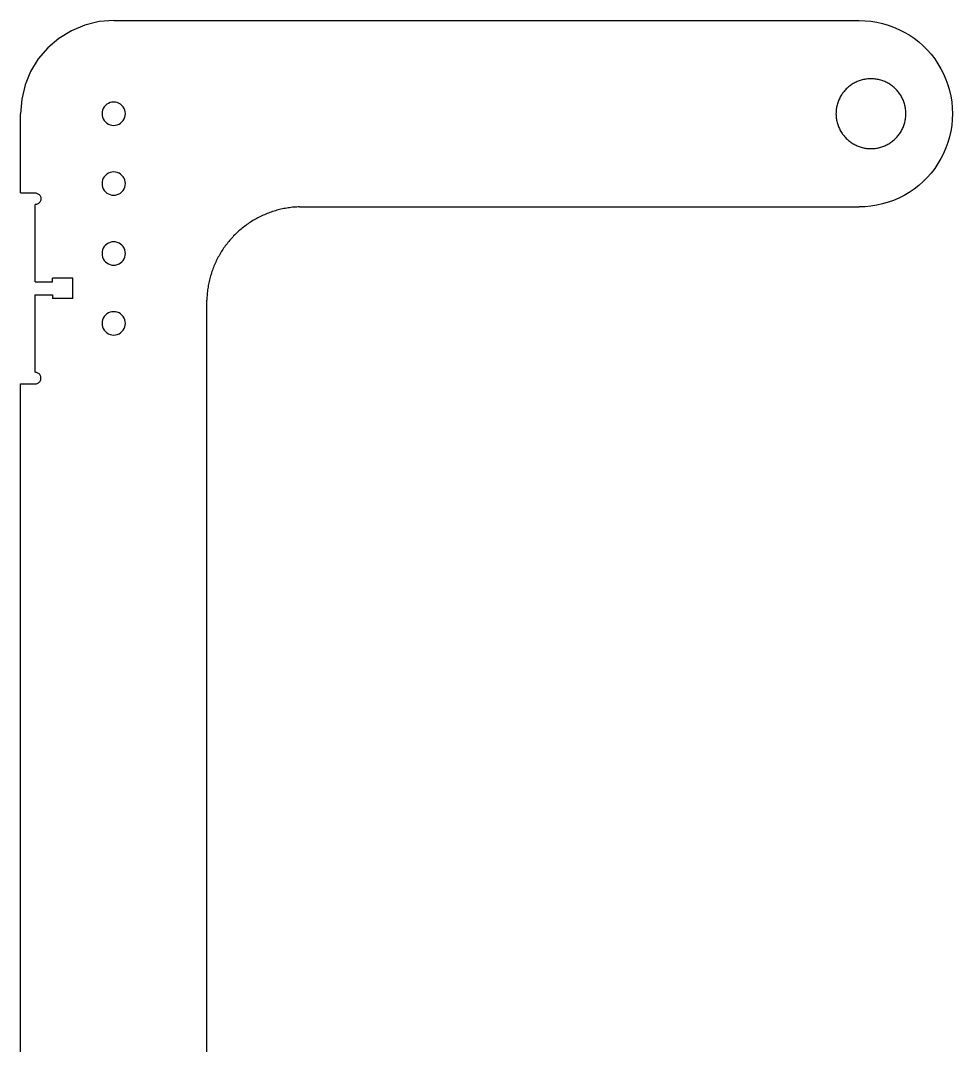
# Model space of a CAD drawing. Extents: x -100 to 100, y -46 to 46.
# Drawn here: x -48.5 to -28.5, y 23.92 to 45.92 of the extents above; entities that cross this region are included whole.
import ezdxf

# ---------------------------------------------------------------- set-up
doc = ezdxf.new("R2010")
doc.units = 0
doc.header["$MEASUREMENT"] = 0
doc.layers.get('0').update_dxf_attribs({"linetype": 'CONTINUOUS'})

msp = doc.modelspace()

# ---------------------------------------------------------------- linework, layer by layer
for p, q in [((-47.115, 45.818), (-47.405, 45.698)), ((-46.81, 45.892), (-47.115, 45.818)), ((-46.497, 45.916), (-46.81, 45.892)), ((-46.497, 45.916), (-30.497, 45.917)), ((-30.497, 45.917), (-30.371, 45.913)), ((-30.371, 45.913), (-30.246, 45.901)), ((-30.246, 45.901), (-30.122, 45.882)), ((-30.122, 45.882), (-29.999, 45.854)), ((-29.999, 45.854), (-29.879, 45.819)), ((-29.879, 45.819), (-29.761, 45.777)), ((-29.761, 45.777), (-29.645, 45.727)), ((-47.405, 45.698), (-47.672, 45.534)), ((-29.645, 45.727), (-29.533, 45.67)), ((-29.533, 45.67), (-29.425, 45.606)), ((-29.425, 45.606), (-29.321, 45.535)), ((-47.911, 45.331), (-48.115, 45.092)), ((-47.672, 45.534), (-47.911, 45.331)), ((-29.321, 45.535), (-29.222, 45.458)), ((-29.222, 45.458), (-29.128, 45.375)), ((-29.128, 45.375), (-29.039, 45.286)), ((-29.039, 45.286), (-28.956, 45.192)), ((-28.956, 45.192), (-28.879, 45.093)), ((-48.115, 45.092), (-48.279, 44.824)), ((-28.879, 45.093), (-28.808, 44.989)), ((-28.808, 44.989), (-28.744, 44.88)), ((-28.744, 44.88), (-28.687, 44.769)), ((-48.279, 44.824), (-48.399, 44.534)), ((-30.341, 44.661), (-30.364, 44.658)), ((-30.317, 44.664), (-30.341, 44.661)), ((-30.294, 44.665), (-30.317, 44.664)), ((-30.27, 44.667), (-30.294, 44.665)), ((-30.247, 44.667), (-30.27, 44.667)), ((-30.223, 44.667), (-30.247, 44.667)), ((-30.2, 44.665), (-30.223, 44.667)), ((-30.176, 44.664), (-30.2, 44.665)), ((-30.153, 44.661), (-30.176, 44.664)), ((-30.13, 44.658), (-30.153, 44.661)), ((-28.687, 44.769), (-28.637, 44.653)), ((-48.399, 44.534), (-48.472, 44.229)), ((-30.777, 44.447), (-30.794, 44.43)), ((-30.76, 44.464), (-30.777, 44.447)), ((-30.743, 44.48), (-30.76, 44.464)), ((-30.725, 44.495), (-30.743, 44.48)), ((-30.707, 44.51), (-30.725, 44.495)), ((-30.688, 44.524), (-30.707, 44.51)), ((-30.668, 44.537), (-30.688, 44.524)), ((-30.649, 44.55), (-30.668, 44.537)), ((-30.629, 44.563), (-30.649, 44.55)), ((-30.608, 44.574), (-30.629, 44.563)), ((-30.587, 44.585), (-30.608, 44.574)), ((-30.566, 44.596), (-30.587, 44.585)), ((-30.545, 44.605), (-30.566, 44.596)), ((-30.523, 44.614), (-30.545, 44.605)), ((-30.501, 44.623), (-30.523, 44.614)), ((-30.479, 44.63), (-30.501, 44.623)), ((-30.456, 44.637), (-30.479, 44.63)), ((-30.433, 44.643), (-30.456, 44.637)), ((-30.41, 44.649), (-30.433, 44.643)), ((-30.387, 44.654), (-30.41, 44.649)), ((-30.364, 44.658), (-30.387, 44.654)), ((-30.106, 44.654), (-30.13, 44.658)), ((-30.083, 44.649), (-30.106, 44.654)), ((-30.06, 44.643), (-30.083, 44.649)), ((-30.038, 44.637), (-30.06, 44.643)), ((-30.015, 44.63), (-30.038, 44.637)), ((-29.993, 44.623), (-30.015, 44.63)), ((-29.971, 44.614), (-29.993, 44.623)), ((-29.949, 44.605), (-29.971, 44.614)), ((-29.928, 44.596), (-29.949, 44.605)), ((-29.906, 44.585), (-29.928, 44.596)), ((-29.886, 44.574), (-29.906, 44.585)), ((-29.865, 44.563), (-29.886, 44.574)), ((-29.845, 44.55), (-29.865, 44.563)), ((-29.825, 44.537), (-29.845, 44.55)), ((-29.806, 44.524), (-29.825, 44.537)), ((-29.787, 44.51), (-29.806, 44.524)), ((-29.769, 44.495), (-29.787, 44.51)), ((-29.751, 44.48), (-29.769, 44.495)), ((-29.733, 44.464), (-29.751, 44.48)), ((-29.717, 44.447), (-29.733, 44.464)), ((-29.7, 44.43), (-29.717, 44.447)), ((-28.637, 44.653), (-28.595, 44.535)), ((-28.595, 44.535), (-28.56, 44.414)), ((-48.472, 44.229), (-48.497, 43.916)), ((-30.925, 44.236), (-30.935, 44.215)), ((-30.915, 44.257), (-30.925, 44.236)), ((-30.904, 44.278), (-30.915, 44.257)), ((-30.892, 44.299), (-30.904, 44.278)), ((-30.88, 44.319), (-30.892, 44.299)), ((-30.867, 44.339), (-30.88, 44.319)), ((-30.854, 44.358), (-30.867, 44.339)), ((-30.839, 44.377), (-30.854, 44.358)), ((-30.825, 44.395), (-30.839, 44.377)), ((-30.809, 44.413), (-30.825, 44.395)), ((-30.794, 44.43), (-30.809, 44.413)), ((-29.684, 44.413), (-29.7, 44.43)), ((-29.669, 44.395), (-29.684, 44.413)), ((-29.654, 44.377), (-29.669, 44.395)), ((-29.64, 44.358), (-29.654, 44.377)), ((-29.627, 44.339), (-29.64, 44.358)), ((-29.614, 44.319), (-29.627, 44.339)), ((-29.601, 44.299), (-29.614, 44.319)), ((-29.59, 44.278), (-29.601, 44.299)), ((-29.579, 44.257), (-29.59, 44.278)), ((-29.568, 44.236), (-29.579, 44.257)), ((-29.559, 44.215), (-29.568, 44.236)), ((-28.56, 44.414), (-28.532, 44.292)), ((-28.532, 44.292), (-28.513, 44.168)), ((-46.72, 44.03), (-46.735, 43.994)), ((-46.699, 44.063), (-46.72, 44.03)), ((-46.674, 44.093), (-46.699, 44.063)), ((-46.644, 44.119), (-46.674, 44.093)), ((-46.61, 44.139), (-46.644, 44.119)), ((-46.574, 44.154), (-46.61, 44.139)), ((-46.536, 44.163), (-46.574, 44.154)), ((-46.497, 44.166), (-46.536, 44.163)), ((-46.458, 44.163), (-46.497, 44.166)), ((-46.42, 44.154), (-46.458, 44.163)), ((-46.383, 44.139), (-46.42, 44.154)), ((-46.35, 44.119), (-46.383, 44.139)), ((-46.32, 44.093), (-46.35, 44.119)), ((-46.295, 44.063), (-46.32, 44.093)), ((-46.274, 44.03), (-46.295, 44.063)), ((-46.259, 43.994), (-46.274, 44.03)), ((-30.991, 44.011), (-30.994, 43.988)), ((-30.988, 44.034), (-30.991, 44.011)), ((-30.984, 44.057), (-30.988, 44.034)), ((-30.979, 44.081), (-30.984, 44.057)), ((-30.973, 44.103), (-30.979, 44.081)), ((-30.967, 44.126), (-30.973, 44.103)), ((-30.96, 44.149), (-30.967, 44.126)), ((-30.953, 44.171), (-30.96, 44.149)), ((-30.944, 44.193), (-30.953, 44.171)), ((-30.935, 44.215), (-30.944, 44.193)), ((-29.55, 44.193), (-29.559, 44.215)), ((-29.541, 44.171), (-29.55, 44.193)), ((-29.534, 44.149), (-29.541, 44.171)), ((-29.527, 44.126), (-29.534, 44.149)), ((-29.52, 44.103), (-29.527, 44.126)), ((-29.515, 44.081), (-29.52, 44.103)), ((-29.51, 44.057), (-29.515, 44.081)), ((-29.506, 44.034), (-29.51, 44.057)), ((-29.503, 44.011), (-29.506, 44.034)), ((-29.5, 43.988), (-29.503, 44.011)), ((-28.513, 44.168), (-28.501, 44.043)), ((-28.501, 44.043), (-28.497, 43.917)), ((-48.497, 42.216), (-48.497, 43.916)), ((-46.744, 43.955), (-46.747, 43.916)), ((-46.747, 43.916), (-46.744, 43.877)), ((-46.735, 43.994), (-46.744, 43.955)), ((-46.744, 43.877), (-46.735, 43.839)), ((-46.735, 43.839), (-46.72, 43.803)), ((-46.72, 43.803), (-46.699, 43.769)), ((-46.295, 43.769), (-46.274, 43.803)), ((-46.274, 43.803), (-46.259, 43.839)), ((-46.25, 43.955), (-46.259, 43.994)), ((-46.259, 43.839), (-46.25, 43.877)), ((-46.247, 43.916), (-46.25, 43.955)), ((-46.25, 43.877), (-46.247, 43.916)), ((-30.996, 43.941), (-30.997, 43.917)), ((-30.997, 43.917), (-30.996, 43.893)), ((-30.995, 43.964), (-30.996, 43.941)), ((-30.996, 43.893), (-30.995, 43.87)), ((-30.994, 43.988), (-30.995, 43.964)), ((-30.995, 43.87), (-30.994, 43.846)), ((-30.994, 43.846), (-30.991, 43.823)), ((-30.991, 43.823), (-30.988, 43.8)), ((-30.988, 43.8), (-30.984, 43.776)), ((-29.51, 43.776), (-29.506, 43.8)), ((-29.506, 43.8), (-29.503, 43.823)), ((-29.503, 43.823), (-29.5, 43.846)), ((-29.498, 43.964), (-29.5, 43.988)), ((-29.5, 43.846), (-29.498, 43.87)), ((-29.497, 43.941), (-29.498, 43.964)), ((-29.498, 43.87), (-29.497, 43.893)), ((-29.497, 43.917), (-29.497, 43.941)), ((-29.497, 43.893), (-29.497, 43.917)), ((-28.501, 43.791), (-28.513, 43.666)), ((-28.497, 43.917), (-28.501, 43.791)), ((-46.699, 43.769), (-46.674, 43.74)), ((-46.674, 43.74), (-46.644, 43.714)), ((-46.644, 43.714), (-46.61, 43.694)), ((-46.61, 43.694), (-46.574, 43.679)), ((-46.574, 43.679), (-46.536, 43.669)), ((-46.536, 43.669), (-46.497, 43.666)), ((-46.497, 43.666), (-46.458, 43.669)), ((-46.458, 43.669), (-46.42, 43.679)), ((-46.42, 43.679), (-46.383, 43.694)), ((-46.383, 43.694), (-46.35, 43.714)), ((-46.35, 43.714), (-46.32, 43.74)), ((-46.32, 43.74), (-46.295, 43.769)), ((-30.984, 43.776), (-30.979, 43.753)), ((-30.979, 43.753), (-30.973, 43.73)), ((-30.973, 43.73), (-30.967, 43.708)), ((-30.967, 43.708), (-30.96, 43.685)), ((-30.96, 43.685), (-30.953, 43.663)), ((-30.953, 43.663), (-30.944, 43.641)), ((-30.944, 43.641), (-30.935, 43.619)), ((-30.935, 43.619), (-30.925, 43.598)), ((-30.925, 43.598), (-30.915, 43.576)), ((-30.915, 43.576), (-30.904, 43.556)), ((-29.59, 43.556), (-29.579, 43.576)), ((-29.579, 43.576), (-29.568, 43.598)), ((-29.568, 43.598), (-29.559, 43.619)), ((-29.559, 43.619), (-29.55, 43.641)), ((-29.55, 43.641), (-29.541, 43.663)), ((-29.541, 43.663), (-29.534, 43.685)), ((-29.534, 43.685), (-29.527, 43.708)), ((-29.527, 43.708), (-29.52, 43.73)), ((-29.52, 43.73), (-29.515, 43.753)), ((-29.515, 43.753), (-29.51, 43.776)), ((-28.513, 43.666), (-28.532, 43.542)), ((-30.904, 43.556), (-30.892, 43.535)), ((-30.892, 43.535), (-30.88, 43.515)), ((-30.88, 43.515), (-30.867, 43.495)), ((-30.867, 43.495), (-30.854, 43.476)), ((-30.854, 43.476), (-30.839, 43.457)), ((-30.839, 43.457), (-30.825, 43.439)), ((-30.825, 43.439), (-30.809, 43.421)), ((-30.809, 43.421), (-30.794, 43.404)), ((-30.794, 43.404), (-30.777, 43.387)), ((-30.777, 43.387), (-30.76, 43.37)), ((-30.76, 43.37), (-30.743, 43.354)), ((-30.743, 43.354), (-30.725, 43.339)), ((-29.769, 43.339), (-29.751, 43.354)), ((-29.751, 43.354), (-29.733, 43.37)), ((-29.733, 43.37), (-29.717, 43.387)), ((-29.717, 43.387), (-29.7, 43.404)), ((-29.7, 43.404), (-29.684, 43.421)), ((-29.684, 43.421), (-29.669, 43.439)), ((-29.669, 43.439), (-29.654, 43.457)), ((-29.654, 43.457), (-29.64, 43.476)), ((-29.64, 43.476), (-29.627, 43.495)), ((-29.627, 43.495), (-29.614, 43.515)), ((-29.614, 43.515), (-29.601, 43.535)), ((-29.601, 43.535), (-29.59, 43.556)), ((-28.56, 43.42), (-28.595, 43.299)), ((-28.532, 43.542), (-28.56, 43.42)), ((-30.725, 43.339), (-30.707, 43.324)), ((-30.707, 43.324), (-30.688, 43.31)), ((-30.688, 43.31), (-30.668, 43.297)), ((-30.668, 43.297), (-30.649, 43.284)), ((-30.649, 43.284), (-30.629, 43.271)), ((-30.629, 43.271), (-30.608, 43.26)), ((-30.608, 43.26), (-30.587, 43.249)), ((-30.587, 43.249), (-30.566, 43.238)), ((-30.566, 43.238), (-30.545, 43.229)), ((-30.545, 43.229), (-30.523, 43.22)), ((-30.523, 43.22), (-30.501, 43.211)), ((-30.501, 43.211), (-30.479, 43.204)), ((-30.479, 43.204), (-30.456, 43.197)), ((-30.456, 43.197), (-30.433, 43.191)), ((-30.433, 43.191), (-30.41, 43.185)), ((-30.41, 43.185), (-30.387, 43.18)), ((-30.387, 43.18), (-30.364, 43.176)), ((-30.364, 43.176), (-30.341, 43.173)), ((-30.341, 43.173), (-30.317, 43.17)), ((-30.317, 43.17), (-30.294, 43.168)), ((-30.294, 43.168), (-30.27, 43.167)), ((-30.27, 43.167), (-30.247, 43.167)), ((-30.247, 43.167), (-30.223, 43.167)), ((-30.223, 43.167), (-30.2, 43.168)), ((-30.2, 43.168), (-30.176, 43.17)), ((-30.176, 43.17), (-30.153, 43.173)), ((-30.153, 43.173), (-30.13, 43.176)), ((-30.13, 43.176), (-30.106, 43.18)), ((-30.106, 43.18), (-30.083, 43.185)), ((-30.083, 43.185), (-30.06, 43.191)), ((-30.06, 43.191), (-30.038, 43.197)), ((-30.038, 43.197), (-30.015, 43.204)), ((-30.015, 43.204), (-29.993, 43.211)), ((-29.993, 43.211), (-29.971, 43.22)), ((-29.971, 43.22), (-29.949, 43.229)), ((-29.949, 43.229), (-29.928, 43.238)), ((-29.928, 43.238), (-29.906, 43.249)), ((-29.906, 43.249), (-29.886, 43.26)), ((-29.886, 43.26), (-29.865, 43.271)), ((-29.865, 43.271), (-29.845, 43.284)), ((-29.845, 43.284), (-29.825, 43.297)), ((-29.825, 43.297), (-29.806, 43.31)), ((-29.806, 43.31), (-29.787, 43.324)), ((-29.787, 43.324), (-29.769, 43.339)), ((-28.637, 43.181), (-28.687, 43.065)), ((-28.595, 43.299), (-28.637, 43.181)), ((-28.744, 42.953), (-28.808, 42.845)), ((-28.687, 43.065), (-28.744, 42.953)), ((-28.879, 42.741), (-28.956, 42.642)), ((-28.808, 42.845), (-28.879, 42.741)), ((-46.735, 42.494), (-46.744, 42.455)), ((-46.72, 42.53), (-46.735, 42.494)), ((-46.699, 42.563), (-46.72, 42.53)), ((-46.674, 42.593), (-46.699, 42.563)), ((-46.644, 42.619), (-46.674, 42.593)), ((-46.61, 42.639), (-46.644, 42.619)), ((-46.574, 42.654), (-46.61, 42.639)), ((-46.536, 42.663), (-46.574, 42.654)), ((-46.497, 42.666), (-46.536, 42.663)), ((-46.458, 42.663), (-46.497, 42.666)), ((-46.42, 42.654), (-46.458, 42.663)), ((-46.383, 42.639), (-46.42, 42.654)), ((-46.35, 42.619), (-46.383, 42.639)), ((-46.32, 42.593), (-46.35, 42.619)), ((-46.295, 42.563), (-46.32, 42.593)), ((-46.274, 42.53), (-46.295, 42.563)), ((-46.259, 42.494), (-46.274, 42.53)), ((-46.25, 42.455), (-46.259, 42.494)), ((-29.039, 42.548), (-29.128, 42.459)), ((-28.956, 42.642), (-29.039, 42.548)), ((-46.744, 42.455), (-46.747, 42.416)), ((-46.747, 42.416), (-46.744, 42.377)), ((-46.744, 42.377), (-46.735, 42.339)), ((-46.735, 42.339), (-46.72, 42.303)), ((-46.72, 42.303), (-46.699, 42.269)), ((-46.699, 42.269), (-46.674, 42.24)), ((-46.32, 42.24), (-46.295, 42.269)), ((-46.295, 42.269), (-46.274, 42.303)), ((-46.274, 42.303), (-46.259, 42.339)), ((-46.259, 42.339), (-46.25, 42.377)), ((-46.247, 42.416), (-46.25, 42.455)), ((-46.25, 42.377), (-46.247, 42.416)), ((-29.321, 42.299), (-29.425, 42.228)), ((-29.222, 42.376), (-29.321, 42.299)), ((-29.128, 42.459), (-29.222, 42.376)), ((-48.497, 42.216), (-48.184, 42.216)), ((-48.184, 42.216), (-48.168, 42.215)), ((-48.168, 42.215), (-48.152, 42.212)), ((-48.152, 42.212), (-48.137, 42.207)), ((-48.137, 42.207), (-48.122, 42.2)), ((-48.122, 42.2), (-48.108, 42.19)), ((-48.108, 42.19), (-48.096, 42.18)), ((-48.096, 42.18), (-48.085, 42.167)), ((-48.085, 42.167), (-48.076, 42.154)), ((-48.076, 42.029), (-48.085, 42.015)), ((-48.076, 42.154), (-48.069, 42.139)), ((-48.069, 42.043), (-48.076, 42.029)), ((-48.069, 42.139), (-48.064, 42.124)), ((-48.064, 42.059), (-48.069, 42.043)), ((-48.064, 42.124), (-48.061, 42.108)), ((-48.061, 42.075), (-48.064, 42.059)), ((-48.061, 42.108), (-48.059, 42.091)), ((-48.059, 42.091), (-48.061, 42.075)), ((-46.674, 42.24), (-46.644, 42.214)), ((-46.644, 42.214), (-46.61, 42.194)), ((-46.61, 42.194), (-46.574, 42.179)), ((-46.574, 42.179), (-46.536, 42.169)), ((-46.536, 42.169), (-46.497, 42.166)), ((-46.497, 42.166), (-46.458, 42.169)), ((-46.458, 42.169), (-46.42, 42.179)), ((-46.42, 42.179), (-46.383, 42.194)), ((-46.383, 42.194), (-46.35, 42.214)), ((-46.35, 42.214), (-46.32, 42.24)), ((-29.761, 42.057), (-29.879, 42.015)), ((-29.645, 42.107), (-29.761, 42.057)), ((-29.533, 42.164), (-29.645, 42.107)), ((-29.425, 42.228), (-29.533, 42.164)), ((-48.168, 41.967), (-48.184, 41.966)), ((-48.184, 40.307), (-48.184, 41.966)), ((-48.152, 41.971), (-48.168, 41.967)), ((-48.137, 41.976), (-48.152, 41.971)), ((-48.122, 41.983), (-48.137, 41.976)), ((-48.108, 41.992), (-48.122, 41.983)), ((-48.096, 42.003), (-48.108, 41.992)), ((-48.085, 42.015), (-48.096, 42.003)), ((-43.117, 41.806), (-43.146, 41.795)), ((-43.087, 41.815), (-43.117, 41.806)), ((-43.057, 41.825), (-43.087, 41.815)), ((-43.028, 41.834), (-43.057, 41.825)), ((-42.998, 41.843), (-43.028, 41.834)), ((-42.968, 41.851), (-42.998, 41.843)), ((-42.938, 41.858), (-42.968, 41.851)), ((-42.907, 41.866), (-42.938, 41.858)), ((-42.877, 41.872), (-42.907, 41.866)), ((-42.846, 41.879), (-42.877, 41.872)), ((-42.816, 41.884), (-42.846, 41.879)), ((-42.785, 41.89), (-42.816, 41.884)), ((-42.754, 41.895), (-42.785, 41.89)), ((-42.724, 41.899), (-42.754, 41.895)), ((-42.693, 41.903), (-42.724, 41.899)), ((-42.662, 41.907), (-42.693, 41.903)), ((-42.631, 41.91), (-42.662, 41.907)), ((-42.6, 41.912), (-42.631, 41.91)), ((-42.569, 41.914), (-42.6, 41.912)), ((-42.538, 41.916), (-42.569, 41.914)), ((-42.507, 41.917), (-42.538, 41.916)), ((-42.507, 41.917), (-30.497, 41.917)), ((-30.371, 41.921), (-30.497, 41.917)), ((-30.246, 41.933), (-30.371, 41.921)), ((-30.122, 41.952), (-30.246, 41.933)), ((-30, 41.98), (-30.122, 41.952)), ((-29.879, 42.015), (-30, 41.98)), ((-43.563, 41.588), (-43.589, 41.571)), ((-43.537, 41.604), (-43.563, 41.588)), ((-43.51, 41.621), (-43.537, 41.604)), ((-43.484, 41.637), (-43.51, 41.621)), ((-43.457, 41.652), (-43.484, 41.637)), ((-43.429, 41.667), (-43.457, 41.652)), ((-43.402, 41.682), (-43.429, 41.667)), ((-43.374, 41.696), (-43.402, 41.682)), ((-43.346, 41.71), (-43.374, 41.696)), ((-43.318, 41.724), (-43.346, 41.71)), ((-43.29, 41.737), (-43.318, 41.724)), ((-43.262, 41.749), (-43.29, 41.737)), ((-43.233, 41.761), (-43.262, 41.749)), ((-43.204, 41.773), (-43.233, 41.761)), ((-43.175, 41.784), (-43.204, 41.773)), ((-43.146, 41.795), (-43.175, 41.784)), ((-43.834, 41.378), (-43.856, 41.357)), ((-43.81, 41.399), (-43.834, 41.378)), ((-43.787, 41.42), (-43.81, 41.399)), ((-43.763, 41.44), (-43.787, 41.42)), ((-43.739, 41.46), (-43.763, 41.44)), ((-43.715, 41.479), (-43.739, 41.46)), ((-43.69, 41.498), (-43.715, 41.479)), ((-43.665, 41.517), (-43.69, 41.498)), ((-43.64, 41.535), (-43.665, 41.517)), ((-43.615, 41.553), (-43.64, 41.535)), ((-43.589, 41.571), (-43.615, 41.553)), ((-46.574, 41.154), (-46.61, 41.139)), ((-46.536, 41.163), (-46.574, 41.154)), ((-46.497, 41.166), (-46.536, 41.163)), ((-46.458, 41.163), (-46.497, 41.166)), ((-46.42, 41.154), (-46.458, 41.163)), ((-46.383, 41.139), (-46.42, 41.154)), ((-44.046, 41.152), (-44.065, 41.127)), ((-44.026, 41.176), (-44.046, 41.152)), ((-44.006, 41.199), (-44.026, 41.176)), ((-43.986, 41.223), (-44.006, 41.199)), ((-43.965, 41.246), (-43.986, 41.223)), ((-43.944, 41.269), (-43.965, 41.246)), ((-43.923, 41.292), (-43.944, 41.269)), ((-43.901, 41.314), (-43.923, 41.292)), ((-43.879, 41.336), (-43.901, 41.314)), ((-43.856, 41.357), (-43.879, 41.336)), ((-46.744, 40.955), (-46.747, 40.916)), ((-46.735, 40.994), (-46.744, 40.955)), ((-46.72, 41.03), (-46.735, 40.994)), ((-46.699, 41.063), (-46.72, 41.03)), ((-46.674, 41.093), (-46.699, 41.063)), ((-46.644, 41.119), (-46.674, 41.093)), ((-46.61, 41.139), (-46.644, 41.119)), ((-46.35, 41.119), (-46.383, 41.139)), ((-46.32, 41.093), (-46.35, 41.119)), ((-46.295, 41.063), (-46.32, 41.093)), ((-46.274, 41.03), (-46.295, 41.063)), ((-46.259, 40.994), (-46.274, 41.03)), ((-46.25, 40.955), (-46.259, 40.994)), ((-46.247, 40.916), (-46.25, 40.955)), ((-44.206, 40.922), (-44.222, 40.895)), ((-44.19, 40.949), (-44.206, 40.922)), ((-44.173, 40.975), (-44.19, 40.949)), ((-44.156, 41.001), (-44.173, 40.975)), ((-44.139, 41.027), (-44.156, 41.001)), ((-44.121, 41.052), (-44.139, 41.027)), ((-44.103, 41.077), (-44.121, 41.052)), ((-44.084, 41.102), (-44.103, 41.077)), ((-44.065, 41.127), (-44.084, 41.102)), ((-46.747, 40.916), (-46.744, 40.877)), ((-46.744, 40.877), (-46.735, 40.839)), ((-46.735, 40.839), (-46.72, 40.803)), ((-46.72, 40.803), (-46.699, 40.769)), ((-46.699, 40.769), (-46.674, 40.74)), ((-46.674, 40.74), (-46.644, 40.714)), ((-46.644, 40.714), (-46.61, 40.694)), ((-46.383, 40.694), (-46.35, 40.714)), ((-46.35, 40.714), (-46.32, 40.74)), ((-46.32, 40.74), (-46.295, 40.769)), ((-46.295, 40.769), (-46.274, 40.803)), ((-46.274, 40.803), (-46.259, 40.839)), ((-46.259, 40.839), (-46.25, 40.877)), ((-46.25, 40.877), (-46.247, 40.916)), ((-44.321, 40.701), (-44.334, 40.673)), ((-44.308, 40.73), (-44.321, 40.701)), ((-44.295, 40.758), (-44.308, 40.73)), ((-44.281, 40.786), (-44.295, 40.758)), ((-44.267, 40.813), (-44.281, 40.786)), ((-44.252, 40.841), (-44.267, 40.813)), ((-44.237, 40.868), (-44.252, 40.841)), ((-44.222, 40.895), (-44.237, 40.868)), ((-46.61, 40.694), (-46.574, 40.679)), ((-46.574, 40.679), (-46.536, 40.669)), ((-46.536, 40.669), (-46.497, 40.666)), ((-46.497, 40.666), (-46.458, 40.669)), ((-46.458, 40.669), (-46.42, 40.679)), ((-46.42, 40.679), (-46.383, 40.694)), ((-44.399, 40.498), (-44.408, 40.468)), ((-44.389, 40.527), (-44.399, 40.498)), ((-44.379, 40.557), (-44.389, 40.527)), ((-44.368, 40.586), (-44.379, 40.557)), ((-44.357, 40.615), (-44.368, 40.586)), ((-44.346, 40.644), (-44.357, 40.615)), ((-44.334, 40.673), (-44.346, 40.644)), ((-48.184, 40.307), (-47.809, 40.307)), ((-47.809, 40.307), (-47.809, 40.385)), ((-47.372, 40.385), (-47.809, 40.385)), ((-47.372, 39.948), (-47.372, 40.385)), ((-44.455, 40.287), (-44.461, 40.257)), ((-44.448, 40.318), (-44.455, 40.287)), ((-44.441, 40.348), (-44.448, 40.318)), ((-44.434, 40.378), (-44.441, 40.348)), ((-44.426, 40.408), (-44.434, 40.378)), ((-44.417, 40.438), (-44.426, 40.408)), ((-44.408, 40.468), (-44.417, 40.438)), ((-44.491, 40.041), (-44.494, 40.01)), ((-44.488, 40.072), (-44.491, 40.041)), ((-44.485, 40.103), (-44.488, 40.072)), ((-44.481, 40.134), (-44.485, 40.103)), ((-44.477, 40.165), (-44.481, 40.134)), ((-44.472, 40.196), (-44.477, 40.165)), ((-44.467, 40.226), (-44.472, 40.196)), ((-44.461, 40.257), (-44.467, 40.226)), ((-48.184, 40.026), (-47.809, 40.026)), ((-48.184, 38.366), (-48.184, 40.026)), ((-47.809, 40.026), (-47.809, 39.948)), ((-47.372, 39.948), (-47.809, 39.948)), ((-44.497, 39.948), (-44.498, 39.917)), ((-44.498, 7.917), (-44.498, 39.917)), ((-44.496, 39.979), (-44.497, 39.948)), ((-44.494, 40.01), (-44.496, 39.979)), ((-46.644, 39.619), (-46.674, 39.593)), ((-46.61, 39.639), (-46.644, 39.619)), ((-46.574, 39.654), (-46.61, 39.639)), ((-46.536, 39.663), (-46.574, 39.654)), ((-46.497, 39.666), (-46.536, 39.663)), ((-46.458, 39.663), (-46.497, 39.666)), ((-46.42, 39.654), (-46.458, 39.663)), ((-46.383, 39.639), (-46.42, 39.654)), ((-46.35, 39.619), (-46.383, 39.639)), ((-46.32, 39.593), (-46.35, 39.619)), ((-46.744, 39.455), (-46.747, 39.416)), ((-46.747, 39.416), (-46.744, 39.377)), ((-46.735, 39.494), (-46.744, 39.455)), ((-46.72, 39.53), (-46.735, 39.494)), ((-46.699, 39.563), (-46.72, 39.53)), ((-46.674, 39.593), (-46.699, 39.563)), ((-46.295, 39.563), (-46.32, 39.593)), ((-46.274, 39.53), (-46.295, 39.563)), ((-46.259, 39.494), (-46.274, 39.53)), ((-46.25, 39.455), (-46.259, 39.494)), ((-46.247, 39.416), (-46.25, 39.455)), ((-46.25, 39.377), (-46.247, 39.416)), ((-46.744, 39.377), (-46.735, 39.339)), ((-46.735, 39.339), (-46.72, 39.303)), ((-46.72, 39.303), (-46.699, 39.269)), ((-46.699, 39.269), (-46.674, 39.24)), ((-46.674, 39.24), (-46.644, 39.214)), ((-46.644, 39.214), (-46.61, 39.194)), ((-46.61, 39.194), (-46.574, 39.179)), ((-46.574, 39.179), (-46.536, 39.169)), ((-46.536, 39.169), (-46.497, 39.166)), ((-46.497, 39.166), (-46.458, 39.169)), ((-46.458, 39.169), (-46.42, 39.179)), ((-46.42, 39.179), (-46.383, 39.194)), ((-46.383, 39.194), (-46.35, 39.214)), ((-46.35, 39.214), (-46.32, 39.24)), ((-46.32, 39.24), (-46.295, 39.269)), ((-46.295, 39.269), (-46.274, 39.303)), ((-46.274, 39.303), (-46.259, 39.339)), ((-46.259, 39.339), (-46.25, 39.377)), ((-48.168, 38.365), (-48.184, 38.366)), ((-48.152, 38.362), (-48.168, 38.365)), ((-48.137, 38.357), (-48.152, 38.362)), ((-48.122, 38.35), (-48.137, 38.357)), ((-48.108, 38.34), (-48.122, 38.35)), ((-48.096, 38.33), (-48.108, 38.34)), ((-48.085, 38.317), (-48.096, 38.33)), ((-48.076, 38.304), (-48.085, 38.317)), ((-48.069, 38.289), (-48.076, 38.304)), ((-48.064, 38.274), (-48.069, 38.289)), ((-48.497, 38.116), (-48.184, 38.116)), ((-48.497, 6.464), (-48.497, 38.116)), ((-48.184, 38.116), (-48.168, 38.117)), ((-48.168, 38.117), (-48.152, 38.121)), ((-48.152, 38.121), (-48.137, 38.126)), ((-48.137, 38.126), (-48.122, 38.133)), ((-48.122, 38.133), (-48.108, 38.142)), ((-48.108, 38.142), (-48.096, 38.153)), ((-48.096, 38.153), (-48.085, 38.165)), ((-48.085, 38.165), (-48.076, 38.179)), ((-48.076, 38.179), (-48.069, 38.193)), ((-48.069, 38.193), (-48.064, 38.209)), ((-48.06, 38.258), (-48.064, 38.274)), ((-48.064, 38.209), (-48.06, 38.225)), ((-48.059, 38.241), (-48.06, 38.258)), ((-48.06, 38.225), (-48.059, 38.241))]:
    msp.add_line(p, q)

doc.saveas('drawing.dxf')
